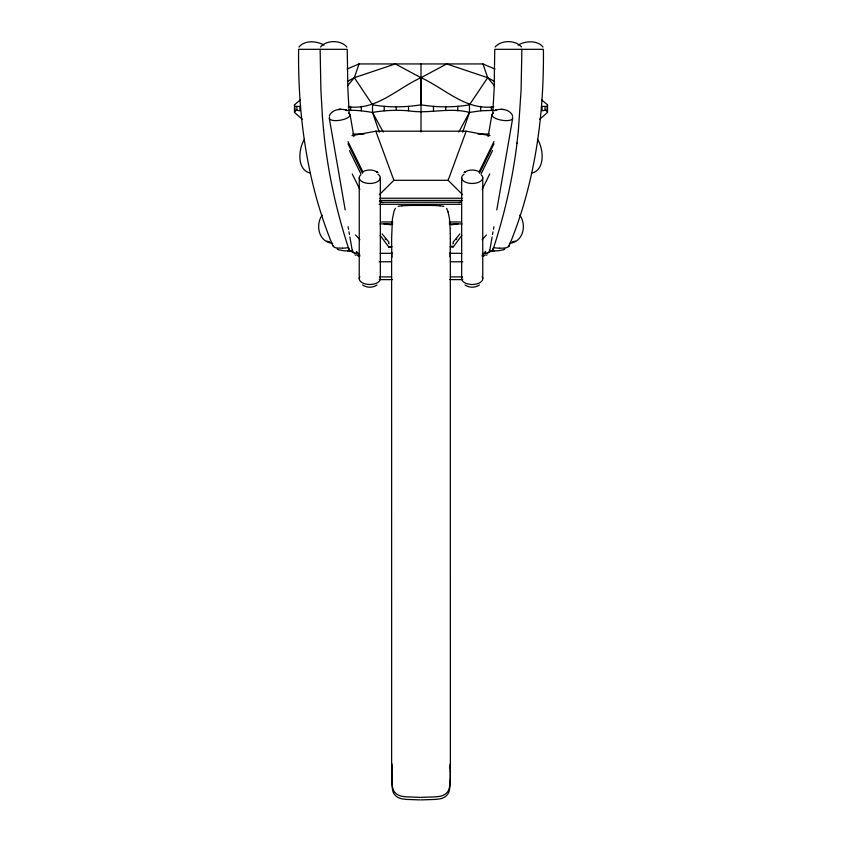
<?xml version="1.0" encoding="UTF-8"?>
<svg xmlns="http://www.w3.org/2000/svg" width="842" height="842" viewBox="0 0 842 842"><rect width="100%" height="100%" fill="white"/><g stroke="black" fill="none" stroke-linecap="round" stroke-linejoin="round"><path stroke-width="1.26" d="M359.239 278.734L359.25 177.778M461.658 278.734L461.669 177.778M421 132.036L421.053 77.696L446.692 63.939L487.665 77.696L494.517 81.4M450.312 778.082L450.302 768.546M391.614 238.865L391.614 244.054M450.333 244.054L450.333 238.865M391.614 238.728L392.383 219.72A83.79 72.075 0 0 1 392.572 218.152L393.888 211.889A18.25 15.693 0 0 1 395.393 208.363M450.333 244.191L450.281 249.243M391.962 766.178L392.172 787.302A28.86 28.86 0 0 0 392.593 789.838C393.225 795.522 398.603 798.816 403.928 799.1A52.33 52.33 0 0 0 406.549 799.416L419.926 799.9M391.635 774.124L391.677 771.84M391.635 771.788L391.962 763.904M521.872 49.32L521.103 89.989L518.398 130.236M450.27 249.653L450.144 254.516M450.302 780.597L450.365 774.208M450.302 780.66L449.838 787.238A28.86 28.86 0 0 1 449.407 789.849C448.786 795.522 443.397 798.826 438.082 799.1A52.32 52.32 0 0 1 435.451 799.416L421 799.9M450.302 778.261L449.828 784.849A28.86 28.617 0 0 1 449.407 787.365C448.765 793.027 443.366 796.269 438.082 796.553A52.32 51.878 0 0 1 435.451 796.858L421 797.342M450.123 254.937L450.038 256.799M492.749 113.681L494.138 89.073L494.759 49.32L543.395 49.32C544.164 116.438 534.849 184.314 508.8 246.517C506.2 248.506 502.537 248.053 499.474 248.211M493.054 249.453C504.347 214.973 512.61 179.451 516.956 143.414L516.999 142.993M516.956 143.414L518.43 129.9M504.821 248.779L504.021 249.59M488.118 136.615L491.938 114.596M489.655 251.2L492.107 237.023M492.559 234.444L493.002 231.866M493.444 229.287L493.896 226.719M496.801 209.963L512.662 118.448M347.557 85.737L354.335 77.696L359.039 63.939L482.961 63.939L494.907 69.033M462.69 132.173L469.478 112.428L469.478 104.829L487.665 77.696L482.961 63.939M329.317 115.922C331.874 109.386 341.315 107.86 347.136 110.555L345.988 110.039L347.367 110.639M462.574 194.649L448.112 180.304L466.184 131.194L490.033 135.667M302.341 119.332L294.479 112.428L295.089 110.797L294.479 104.829L300.352 99.893M539.659 119.332L547.521 112.428L546.911 110.797L547.521 104.829L541.648 99.893M508.926 246.338L508.873 245.369M478.93 172.263L493.991 141.572M479.508 173.294L493.991 143.782M481.245 173.599L492.538 150.581M482.192 189.366L489.718 174.02M495.128 47.026C500.979 39.869 515.641 39.827 521.482 46.994M298.973 47.026C304.551 40.027 316.739 40.784 323.928 45.131M333.127 245.369C333.39 249.053 340.031 247.769 342.526 248.211M320.518 46.994C326.359 39.827 341.021 39.869 346.872 47.026M458.774 132.047L469.478 112.428L480.698 110.797L493.844 110.386M304.52 139.277C298.415 148.487 296.521 169.905 310.172 173.052M450.333 247.138L453.154 247.138L461.879 235.297M322.16 215.131C315.076 225.109 318.792 242.328 332.653 243.327M452.859 243.917L453.428 243.18M453.017 242.317L459.869 233.908M456.269 239.644L456.838 238.97M482.14 239.675L486.402 235.002M482.119 255.126L485.623 251.348M379.426 194.649L393.888 180.304L448.112 180.304M518.072 45.131C525.261 40.784 537.449 40.027 543.027 47.026M464.026 172.652L465.226 171.852L464.405 172.452C468.457 169.326 474.414 169.389 478.887 171.579M380.121 235.297L388.846 247.138L391.93 246.653M376.995 284.985C372.806 287.932 366.775 287.932 362.586 284.985M479.414 284.985C475.225 287.932 469.194 287.932 465.005 284.985M486.36 255.242L486.95 254.894M348.156 106.787C376.627 110.502 396.698 88.757 420.947 77.696L421.053 77.696C445.302 88.757 465.373 110.502 493.844 106.787M347.483 81.4L354.335 77.696L395.308 63.939L420.947 77.696L421 104.829C437.04 107.387 453.459 107.608 469.478 104.829M487.76 253.358L487.234 253.61M363.113 171.579C367.586 169.389 373.543 169.326 377.595 172.452L376.774 171.852L377.974 172.652M494.633 110.639L496.012 110.039L494.864 110.555C500.685 107.86 510.126 109.386 512.683 115.922M347.093 69.033L359.05 63.939M503.779 249.706L498.222 250.79A10.578 2.726 -0.1 0 1 494.128 250.853M515.472 241.138L512.283 241.759M509.347 243.327C523.208 242.328 526.924 225.109 519.84 215.131M458.953 202.701L461.363 201.954M295.089 110.797L296.9 110.249L299.91 110.797L299.91 106.387L295.089 106.387M546.911 110.797L545.1 110.249L542.09 110.797L542.09 106.387L546.911 106.387M483.182 255.915L482.687 256.042A6.252 2.021 -0.2 0 1 482.129 256.136M351.967 135.667L375.816 131.194L466.184 131.194M458.132 223.761L451.144 224.825M348.156 110.386C356.324 109.976 364.47 111.155 372.522 112.428C384.405 110.313 396.508 109.849 408.528 110.797C428.683 114.154 449.26 107.06 469.478 112.428M354.335 77.696L372.522 104.829C388.541 107.608 404.96 107.387 421 104.829M401.939 205.837L403.897 205.69A27.87 5.431 0 0 1 407.402 205.532L408.138 205.501A52.941 10.315 0 0 1 411.917 205.416L430.03 205.416A52.941 10.315 0 0 1 433.809 205.501L434.546 205.532A27.87 5.431 0 0 1 438.05 205.69L439.998 205.837M352.735 134.015L364.123 134.015M477.877 134.015L489.265 134.015M531.828 173.052C545.479 169.905 543.585 148.487 537.48 139.277M379.742 198.228L462.258 198.228M379.742 200.438L462.258 200.438M380.595 202.248L461.405 202.248M379.205 204.29L460.532 204.29M381.468 221.972L392.761 221.972M449.239 221.972L460.532 221.972M379.952 223.898L392.772 223.898M449.228 223.898L462.048 223.898M388.846 247.138L391.667 247.138M380.152 253.316L392.183 253.316M449.817 253.316L461.848 253.316M379.205 261.767L391.625 261.767M450.375 261.767L462.795 261.767M381.468 276.902L391.635 276.902M450.365 276.902L460.532 276.902M379.279 279.618L392.319 279.618M449.681 279.618L462.721 279.618M419.926 797.332L406.549 796.858A52.33 51.888 0 0 1 403.928 796.553C398.676 796.258 393.277 793.08 392.625 787.459A28.86 28.617 0 0 1 392.172 784.849L391.635 774.198M503.263 109.534L501.4 109.323M390.856 224.825L383.868 223.761M329.717 241.759L326.612 241.17M358.818 255.915L359.313 256.042A6.252 2.021 0.2 0 0 359.871 256.136M379.426 201.575L383.047 202.701M338.221 249.706L343.778 250.79A10.578 2.726 0.1 0 0 347.872 250.853M354.766 253.61L354.24 253.358M337.979 249.59L337.179 248.779M355.05 254.894L355.64 255.242M356.377 251.39L359.881 255.126M355.598 235.002L359.86 239.675M382.131 233.908L388.983 242.317M487.665 77.696L494.443 85.737M385.162 238.97L385.731 239.644M388.572 243.18L389.141 243.917M372.522 104.829L372.522 112.428L383.226 132.047M348.009 141.572L363.07 172.263M348.009 143.782L362.492 173.294M349.462 150.581L360.755 173.599M352.282 174.02L359.808 189.366M333.074 246.338C307.193 184.124 297.805 116.375 298.605 49.32L347.241 49.32L347.862 89.073L349.251 113.681M375.816 131.194L393.888 180.304M372.522 112.428L379.31 132.173M348.946 249.453C336.211 210.668 327.433 170.558 323.57 129.9M448.06 211.889L449.375 218.152A83.8 72.075 0 0 1 449.565 219.73L450.123 227.898M350.062 114.596L353.882 136.615M329.338 118.448L345.199 209.963M348.104 226.719L348.556 229.287M348.998 231.866L349.441 234.444M349.893 237.023L352.345 251.2M320.128 49.32L320.897 89.989L322.444 117.017M322.423 116.754L323.602 130.236M450.06 766.515L450.302 770.862M450.06 764.241L450.302 768.514M391.94 257.357L391.614 244.191M450.144 228.487L450.27 233.318M450.323 771.84L450.365 774.124M450.281 233.476L450.333 238.728M450.354 771.03L450.365 771.788M547.521 104.829L547.521 112.428M545.1 106.913L545.1 110.249M491.349 106.913L491.349 110.249M482.75 177.778L482.761 278.734M480.698 106.387L480.698 110.797M457.795 106.387L457.795 110.797M450.333 252.158L450.365 767.262M445.755 106.913L445.755 110.249M433.472 106.387L433.472 110.797M421 63.939L421 77.674M408.528 106.387L408.528 110.797M396.245 106.913L396.245 110.249M391.614 252.147L391.635 767.262M384.205 106.387L384.205 110.797M380.331 177.778L380.342 278.734M361.302 106.387L361.302 110.797M350.651 106.913L350.651 110.249M296.9 106.913L296.9 110.249M294.479 104.829L294.479 112.428M348.388 113.123A10.546 3.747 -9.8 0 1 341.305 120.027A10.546 3.747 -9.8 0 1 329.685 117.006M358.618 255.989A5.999 1.852 -1.3 0 1 356.829 254.673M355.84 253.326A10.557 3.452 -4.6 0 1 352.714 250.063M358.66 253.716A10.746 3.621 -4 0 1 355.903 253.305M512.315 117.006A10.546 3.747 9.8 0 1 500.695 120.027A10.546 3.747 9.8 0 1 493.612 113.123M485.171 254.673A5.999 1.852 1.3 0 1 483.382 255.989M489.286 250.063A10.557 3.452 4.6 0 1 486.16 253.326M486.097 253.305A10.746 3.621 4 0 1 483.34 253.716M481.035 174.673A10.546 5.694 0 0 1 478.856 182.198A10.546 5.694 0 0 1 464.752 181.809A10.546 5.694 0 0 1 464.026 174.199M482.15 276.755A10.546 5.81 0 0 1 472.204 284.491A10.546 5.81 0 0 1 462.269 276.755M377.974 174.199A10.546 5.694 0 0 1 377.248 181.809A10.546 5.694 0 0 1 363.144 182.198A10.546 5.694 0 0 1 360.965 174.673M379.731 276.755A10.546 5.81 0 0 1 369.785 284.491A10.546 5.81 0 0 1 359.85 276.755M450.112 246.79A7.788 4.378 77.8 0 1 453.133 246.58M348.42 247.674A14.577 3.978 -6.8 0 1 342.557 248.18M351.03 250.927A9.273 2.463 0.1 0 1 347.925 251.105M357.229 252.642A13.651 4.578 -5.7 0 1 356.513 252.6M353.293 252.158A13.651 4.578 -5.7 0 1 349.02 248.285M494.075 251.105A9.273 2.463 -0.1 0 1 490.97 250.927M492.98 248.285A13.651 4.578 5.7 0 1 488.707 252.158M485.487 252.6A13.651 4.578 5.7 0 1 484.771 252.642M499.443 248.18A14.577 3.978 6.8 0 1 493.58 247.674M446.555 208.363A18.25 15.703 0 0 1 447.997 211.9M440.019 205.827A12.63 2.463 0 0 1 443.755 206.322M398.182 206.322A12.63 2.463 0 0 1 401.918 205.827M340.568 109.334L338.684 109.544L340.568 109.334"/></g></svg>
